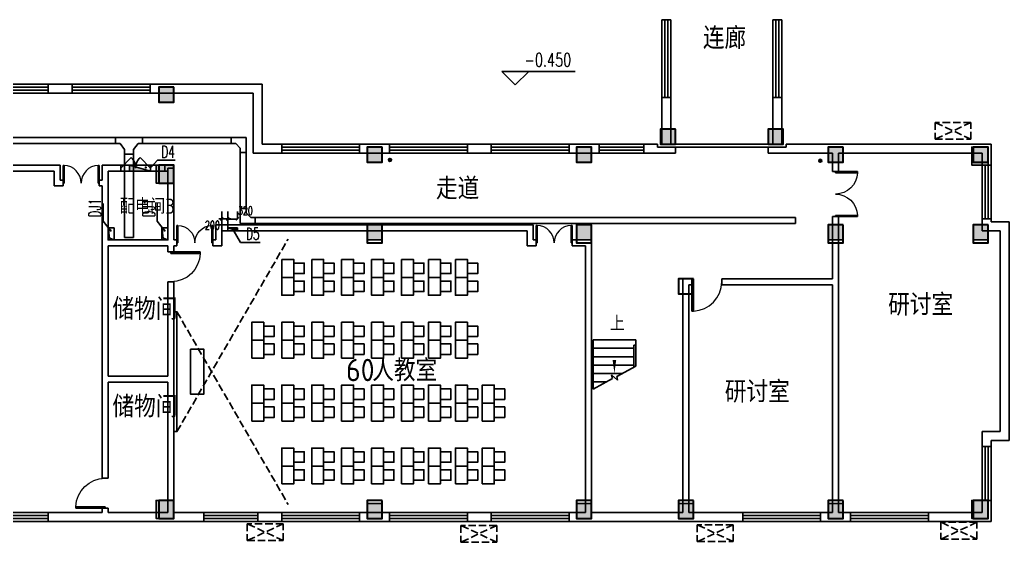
# Model space of a CAD drawing. Extents: x 0 to 302064749, y -59725395 to 1524223.
# Drawn here: x 215878226 to 219183226, y -9417765 to -7673307 of the extents above; entities that cross this region are included whole.
import ezdxf

# ---------------------------------------------------------------- set-up
doc = ezdxf.new("R2010")
doc.units = 0
doc.header["$LTSCALE"] = 1000
doc.linetypes.add('DASH', pattern=[0.35, 0.25, -0.1])
for name, color, linetype in [('0-底图', 7, 'Continuous'), ('CABLETRAY', 4, 'Continuous'), ('COLU', 7, 'Continuous'), ('COLU_HATCH', 251, 'Continuous'), ('DIM_ELEV', 3, 'Continuous'), ('DIM_SYMB', 3, 'Continuous'), ('DOOR_FIRE', 4, 'Continuous'), ('DOTLN', 2, 'DASH'), ('PUB_TEXT', 7, 'Continuous'), ('STAIR', 2, 'Continuous'), ('TEXT', 7, 'Continuous'), ('WALL', 2, 'Continuous'), ('WINDOW', 4, 'Continuous'), ('家具', 8, 'Continuous'), ('排水', 153, 'Continuous'), ('电洞建筑', 20, 'Continuous'), ('电洞结构', 31, 'Continuous'), ('看线', 30, 'Continuous'), ('空调外机', 211, 'Continuous')]:
    doc.layers.add(name, color=color, linetype=linetype)
doc.layers.add('砼柱', color=2, linetype='Continuous', lineweight=35)
doc.styles.add('_TCH_DIM', font='SIMPLEX', dxfattribs={"width": 0.8, "height": 5, "bigfont": 'HZTXT'})
doc.styles.add('_TEL_DIM', font='simplex.shx', dxfattribs={"width": 0.8, "height": 3.5, "bigfont": 'gbcbig.shx'})
doc.styles.add('A_DIM_T3', font='simplex.shx', dxfattribs={"width": 0.7, "bigfont": 'gbcbig.shx'})
doc.styles.get("Standard").update_dxf_attribs({"font": 'geniso.shx', "bigfont": 'hztxt.shx'})
doc.dimstyles.new('_TCH_ARCH&&100', dxfattribs={"dimtxt": 280, "dimasz": 100, "dimexe": 250, "dimexo": 300, "dimgap": 135, "dimtad": 1, "dimdec": 0, "dimzin": 0, "dimdsep": 46, "dimtxsty": 'A_DIM_T3', "dimblk": 'ARCHTICK', "dimcen": 0.09, "dimclrt": 7, "dimazin": 2, "dimtfac": 1, "dimtdec": 0, "dimtix": 1, "dimtmove": 2, "dimatfit": 3, "dimfxl": 150, "dimtolj": 1, "dimtzin": 0, "dimarcsym": 0})

# ---------------------------------------------------------------- blocks, each defined once
blk = doc.blocks.new('_ArchTick')
at = {"color": 0, "linetype": 'ByBlock', "const_width": 0.4}
blk.add_lwpolyline([(-0.5, -0.5), (0.5, 0.5)], dxfattribs=at)
blk = doc.blocks.new('*D993')
at = {"layer": 'Defpoints', "color": 0, "transparency": 16777216}
for p in [(2145150, -82935), (2144830, -83232), (2145150, -83232)]:
    blk.add_point(p, dxfattribs=at)
at = {"layer": '电洞建筑', "color": 0, "lineweight": -2, "transparency": 16777216}
for p, q in [((2144830, -82932), (2144830, -82685)), ((2144830, -82935), (2145150, -82935)), ((2145150, -82932), (2145150, -82685))]:
    blk.add_line(p, q, dxfattribs=at)
at = {"layer": '电洞建筑', "color": 0, "lineweight": -2, "transparency": 16777216, "xscale": 100, "yscale": 100, "zscale": 100, "rotation": 180}
blk.add_blockref('_ArchTick', (2144830, -82935), dxfattribs=at)
at = {"layer": '电洞建筑', "color": 0, "lineweight": -2, "transparency": 16777216, "xscale": 100, "yscale": 100, "zscale": 100}
blk.add_blockref('_ArchTick', (2145150, -82935), dxfattribs=at)
at = {"layer": '电洞建筑', "color": 7, "transparency": 16777216, "insert": (2145413, -82658), "char_height": 280, "attachment_point": 5, "style": 'A_DIM_T3'}
blk.add_mtext('\\A1;320', dxfattribs=at)
blk = doc.blocks.new('js')
at = {"layer": '家具', "linetype": 'DASH'}
for points in [[(569568, 805988), (573281, 812418)], [(569568, 809988), (573281, 803558)]]:
    blk.add_lwpolyline(points, dxfattribs=at)
at = {"layer": '家具'}
for points in [[(573068, 811738), (573068, 811138), (573468, 811138), (573468, 811738)], [(574068, 811738), (574068, 811138), (574468, 811138), (574468, 811738)], [(575068, 811738), (575068, 811138), (575468, 811138), (575468, 811738)], [(576068, 811738), (576068, 811138), (576468, 811138), (576468, 811738)], [(577068, 811738), (577068, 811138), (577468, 811138), (577468, 811738)], [(577968, 811738), (577968, 811138), (578368, 811138), (578368, 811738)], [(578868, 811738), (578868, 811138), (579268, 811138), (579268, 811738)], [(573468, 811613), (573468, 811263), (573818, 811263), (573818, 811613)], [(574468, 811613), (574468, 811263), (574818, 811263), (574818, 811613)], [(575468, 811613), (575468, 811263), (575818, 811263), (575818, 811613)], [(576468, 811613), (576468, 811263), (576818, 811263), (576818, 811613)], [(577468, 811613), (577468, 811263), (577818, 811263), (577818, 811613)], [(578368, 811613), (578368, 811263), (578718, 811263), (578718, 811613)], [(579268, 811613), (579268, 811263), (579618, 811263), (579618, 811613)], [(573068, 811138), (573068, 810538), (573468, 810538), (573468, 811138)], [(574068, 811138), (574068, 810538), (574468, 810538), (574468, 811138)], [(575068, 811138), (575068, 810538), (575468, 810538), (575468, 811138)], [(576068, 811138), (576068, 810538), (576468, 810538), (576468, 811138)], [(577068, 811138), (577068, 810538), (577468, 810538), (577468, 811138)], [(577968, 811138), (577968, 810538), (578368, 810538), (578368, 811138)], [(578868, 811138), (578868, 810538), (579268, 810538), (579268, 811138)], [(573468, 811013), (573468, 810663), (573818, 810663), (573818, 811013)], [(574468, 811013), (574468, 810663), (574818, 810663), (574818, 811013)], [(575468, 811013), (575468, 810663), (575818, 810663), (575818, 811013)], [(576468, 811013), (576468, 810663), (576818, 810663), (576818, 811013)], [(577468, 811013), (577468, 810663), (577818, 810663), (577818, 811013)], [(578368, 811013), (578368, 810663), (578718, 810663), (578718, 811013)], [(579268, 811013), (579268, 810663), (579618, 810663), (579618, 811013)], [(569468, 805988), (569468, 809988), (569568, 809988), (569568, 805988)], [(572068, 809038), (572068, 809638), (572468, 809638), (572468, 809038)], [(572468, 809163), (572468, 809513), (572818, 809513), (572818, 809163)], [(573068, 809038), (573068, 809638), (573468, 809638), (573468, 809038)], [(573468, 809163), (573468, 809513), (573818, 809513), (573818, 809163)], [(574068, 809038), (574068, 809638), (574468, 809638), (574468, 809038)], [(574468, 809163), (574468, 809513), (574818, 809513), (574818, 809163)], [(575068, 809038), (575068, 809638), (575468, 809638), (575468, 809038)], [(575468, 809163), (575468, 809513), (575818, 809513), (575818, 809163)], [(576068, 809038), (576068, 809638), (576468, 809638), (576468, 809038)], [(576468, 809163), (576468, 809513), (576818, 809513), (576818, 809163)], [(577068, 809038), (577068, 809638), (577468, 809638), (577468, 809038)], [(577468, 809163), (577468, 809513), (577818, 809513), (577818, 809163)], [(577968, 809038), (577968, 809638), (578368, 809638), (578368, 809038)], [(578368, 809163), (578368, 809513), (578718, 809513), (578718, 809163)], [(578868, 809038), (578868, 809638), (579268, 809638), (579268, 809038)], [(579268, 809163), (579268, 809513), (579618, 809513), (579618, 809163)], [(570018, 808738), (570468, 808738), (570468, 807238), (570018, 807238)], [(572068, 808438), (572068, 809038), (572468, 809038), (572468, 808438)], [(572468, 808563), (572468, 808913), (572818, 808913), (572818, 808563)], [(573068, 808438), (573068, 809038), (573468, 809038), (573468, 808438)], [(573468, 808563), (573468, 808913), (573818, 808913), (573818, 808563)], [(574068, 808438), (574068, 809038), (574468, 809038), (574468, 808438)], [(574468, 808563), (574468, 808913), (574818, 808913), (574818, 808563)], [(575068, 808438), (575068, 809038), (575468, 809038), (575468, 808438)], [(575468, 808563), (575468, 808913), (575818, 808913), (575818, 808563)], [(576068, 808438), (576068, 809038), (576468, 809038), (576468, 808438)], [(576468, 808563), (576468, 808913), (576818, 808913), (576818, 808563)], [(577068, 808438), (577068, 809038), (577468, 809038), (577468, 808438)], [(577468, 808563), (577468, 808913), (577818, 808913), (577818, 808563)], [(577968, 808438), (577968, 809038), (578368, 809038), (578368, 808438)], [(578368, 808563), (578368, 808913), (578718, 808913), (578718, 808563)], [(578868, 808438), (578868, 809038), (579268, 809038), (579268, 808438)], [(579268, 808563), (579268, 808913), (579618, 808913), (579618, 808563)], [(572068, 806938), (572068, 807538), (572468, 807538), (572468, 806938)], [(572468, 807063), (572468, 807413), (572818, 807413), (572818, 807063)], [(573068, 806938), (573068, 807538), (573468, 807538), (573468, 806938)], [(573468, 807063), (573468, 807413), (573818, 807413), (573818, 807063)], [(574068, 806938), (574068, 807538), (574468, 807538), (574468, 806938)], [(574468, 807063), (574468, 807413), (574818, 807413), (574818, 807063)], [(575068, 806938), (575068, 807538), (575468, 807538), (575468, 806938)], [(575468, 807063), (575468, 807413), (575818, 807413), (575818, 807063)], [(576068, 806938), (576068, 807538), (576468, 807538), (576468, 806938)], [(576468, 807063), (576468, 807413), (576818, 807413), (576818, 807063)], [(577068, 806938), (577068, 807538), (577468, 807538), (577468, 806938)], [(577468, 807063), (577468, 807413), (577818, 807413), (577818, 807063)], [(577968, 806938), (577968, 807538), (578368, 807538), (578368, 806938)], [(578368, 807063), (578368, 807413), (578718, 807413), (578718, 807063)], [(578868, 806938), (578868, 807538), (579268, 807538), (579268, 806938)], [(579268, 807063), (579268, 807413), (579618, 807413), (579618, 807063)], [(579768, 806938), (579768, 807538), (580168, 807538), (580168, 806938)], [(580168, 807063), (580168, 807413), (580518, 807413), (580518, 807063)], [(572068, 806338), (572068, 806938), (572468, 806938), (572468, 806338)], [(572468, 806463), (572468, 806813), (572818, 806813), (572818, 806463)], [(573068, 806338), (573068, 806938), (573468, 806938), (573468, 806338)], [(573468, 806463), (573468, 806813), (573818, 806813), (573818, 806463)], [(574068, 806338), (574068, 806938), (574468, 806938), (574468, 806338)], [(574468, 806463), (574468, 806813), (574818, 806813), (574818, 806463)], [(575068, 806338), (575068, 806938), (575468, 806938), (575468, 806338)], [(575468, 806463), (575468, 806813), (575818, 806813), (575818, 806463)], [(576068, 806338), (576068, 806938), (576468, 806938), (576468, 806338)], [(576468, 806463), (576468, 806813), (576818, 806813), (576818, 806463)], [(577068, 806338), (577068, 806938), (577468, 806938), (577468, 806338)], [(577468, 806463), (577468, 806813), (577818, 806813), (577818, 806463)], [(577968, 806338), (577968, 806938), (578368, 806938), (578368, 806338)], [(578368, 806463), (578368, 806813), (578718, 806813), (578718, 806463)], [(578868, 806338), (578868, 806938), (579268, 806938), (579268, 806338)], [(579268, 806463), (579268, 806813), (579618, 806813), (579618, 806463)], [(579768, 806338), (579768, 806938), (580168, 806938), (580168, 806338)], [(580168, 806463), (580168, 806813), (580518, 806813), (580518, 806463)], [(573068, 804838), (573068, 805438), (573468, 805438), (573468, 804838)], [(574068, 804838), (574068, 805438), (574468, 805438), (574468, 804838)], [(575068, 804838), (575068, 805438), (575468, 805438), (575468, 804838)], [(576068, 804838), (576068, 805438), (576468, 805438), (576468, 804838)], [(577068, 804838), (577068, 805438), (577468, 805438), (577468, 804838)], [(577968, 804838), (577968, 805438), (578368, 805438), (578368, 804838)], [(578868, 804838), (578868, 805438), (579268, 805438), (579268, 804838)], [(579768, 804838), (579768, 805438), (580168, 805438), (580168, 804838)], [(573468, 804963), (573468, 805313), (573818, 805313), (573818, 804963)], [(574468, 804963), (574468, 805313), (574818, 805313), (574818, 804963)], [(575468, 804963), (575468, 805313), (575818, 805313), (575818, 804963)], [(576468, 804963), (576468, 805313), (576818, 805313), (576818, 804963)], [(577468, 804963), (577468, 805313), (577818, 805313), (577818, 804963)], [(578368, 804963), (578368, 805313), (578718, 805313), (578718, 804963)], [(579268, 804963), (579268, 805313), (579618, 805313), (579618, 804963)], [(580168, 804963), (580168, 805313), (580518, 805313), (580518, 804963)], [(573068, 804238), (573068, 804838), (573468, 804838), (573468, 804238)], [(574068, 804238), (574068, 804838), (574468, 804838), (574468, 804238)], [(575068, 804238), (575068, 804838), (575468, 804838), (575468, 804238)], [(576068, 804238), (576068, 804838), (576468, 804838), (576468, 804238)], [(577068, 804238), (577068, 804838), (577468, 804838), (577468, 804238)], [(577968, 804238), (577968, 804838), (578368, 804838), (578368, 804238)], [(578868, 804238), (578868, 804838), (579268, 804838), (579268, 804238)], [(579768, 804238), (579768, 804838), (580168, 804838), (580168, 804238)], [(573468, 804363), (573468, 804713), (573818, 804713), (573818, 804363)], [(574468, 804363), (574468, 804713), (574818, 804713), (574818, 804363)], [(575468, 804363), (575468, 804713), (575818, 804713), (575818, 804363)], [(576468, 804363), (576468, 804713), (576818, 804713), (576818, 804363)], [(577468, 804363), (577468, 804713), (577818, 804713), (577818, 804363)], [(578368, 804363), (578368, 804713), (578718, 804713), (578718, 804363)], [(579268, 804363), (579268, 804713), (579618, 804713), (579618, 804363)], [(580168, 804363), (580168, 804713), (580518, 804713), (580518, 804363)]]:
    blk.add_lwpolyline(points, close=True, dxfattribs=at)
blk = doc.blocks.new('ng')
at = {"layer": '排水'}
for p, q in [((345991, 781358), (346091, 781358)), ((346041, 781408), (346041, 781308))]:
    blk.add_line(p, q, dxfattribs=at)
blk.add_circle((346041, 781358), 50, dxfattribs=at)
blk = doc.blocks.new('1111')
at = {"layer": 'COLU_HATCH'}
h = blk.add_hatch(color=256, dxfattribs=at)
h.dxf.hatch_style = 1
h.paths.add_polyline_path([(1180992, 1040091), (1180992, 1040591), (1180492, 1040591), (1180492, 1040091)])
h = blk.add_hatch(color=256, dxfattribs=at)
h.dxf.hatch_style = 1
h.paths.add_polyline_path([(1197742, 1038691), (1197742, 1039191), (1197242, 1039191), (1197242, 1038691)])
h = blk.add_hatch(color=256, dxfattribs=at)
h.dxf.hatch_style = 1
h.paths.add_polyline_path([(1201342, 1038691), (1201342, 1039191), (1200842, 1039191), (1200842, 1038691)])
h = blk.add_hatch(color=256, dxfattribs=at)
h.dxf.hatch_style = 1
h.paths.add_polyline_path([(1187942, 1038091), (1187942, 1038591), (1187442, 1038591), (1187442, 1038091)])
h = blk.add_hatch(color=256, dxfattribs=at)
h.dxf.hatch_style = 1
h.paths.add_polyline_path([(1194942, 1038091), (1194942, 1038591), (1194442, 1038591), (1194442, 1038091)])
h = blk.add_hatch(color=256, dxfattribs=at)
h.dxf.hatch_style = 1
h.paths.add_polyline_path([(1203342, 1038091), (1203342, 1038591), (1202842, 1038591), (1202842, 1038091)])
h = blk.add_hatch(color=256, dxfattribs=at)
h.dxf.hatch_style = 1
h.paths.add_polyline_path([(1208192, 1037991), (1208192, 1038591), (1207642, 1038591), (1207642, 1037991)])
h = blk.add_hatch(color=256, dxfattribs=at)
h.dxf.hatch_style = 1
h.paths.add_polyline_path([(1180992, 1037391), (1180992, 1037991), (1180392, 1037991), (1180392, 1037391)])
h = blk.add_hatch(color=256, dxfattribs=at)
h.dxf.hatch_style = 1
h.paths.add_polyline_path([(1187942, 1035491), (1187942, 1035991), (1187442, 1035991), (1187442, 1035491)])
h = blk.add_hatch(color=256, dxfattribs=at)
h.dxf.hatch_style = 1
h.paths.add_polyline_path([(1194942, 1035491), (1194942, 1035991), (1194442, 1035991), (1194442, 1035491)])
h = blk.add_hatch(color=256, dxfattribs=at)
h.dxf.hatch_style = 1
h.paths.add_polyline_path([(1203342, 1035491), (1203342, 1035991), (1202842, 1035991), (1202842, 1035491)])
h = blk.add_hatch(color=256, dxfattribs=at)
h.dxf.hatch_style = 1
h.paths.add_polyline_path([(1208192, 1035491), (1208192, 1035991), (1207692, 1035991), (1207692, 1035491)])
h = blk.add_hatch(color=256, dxfattribs=at)
h.dxf.hatch_style = 1
h.paths.add_polyline_path([(1180992, 1026191), (1180992, 1026791), (1180392, 1026791), (1180392, 1026191)])
h = blk.add_hatch(color=256, dxfattribs=at)
h.dxf.hatch_style = 1
h.paths.add_polyline_path([(1187942, 1026191), (1187942, 1026691), (1187442, 1026691), (1187442, 1026191)])
h = blk.add_hatch(color=256, dxfattribs=at)
h.dxf.hatch_style = 1
h.paths.add_polyline_path([(1194942, 1026191), (1194942, 1026691), (1194442, 1026691), (1194442, 1026191)])
h = blk.add_hatch(color=256, dxfattribs=at)
h.dxf.hatch_style = 1
h.paths.add_polyline_path([(1198342, 1026191), (1198342, 1026691), (1197842, 1026691), (1197842, 1026191)])
h = blk.add_hatch(color=256, dxfattribs=at)
h.dxf.hatch_style = 1
h.paths.add_polyline_path([(1203342, 1026191), (1203342, 1026691), (1202842, 1026691), (1202842, 1026191)])
h = blk.add_hatch(color=256, dxfattribs=at)
h.dxf.hatch_style = 1
h.paths.add_polyline_path([(1208192, 1026191), (1208192, 1026791), (1207642, 1026791), (1207642, 1026191)])
at = {"layer": 'COLU'}
for points in [[(1180992, 1040091), (1180992, 1040591), (1180492, 1040591), (1180492, 1040091)], [(1197742, 1038691), (1197742, 1039191), (1197242, 1039191), (1197242, 1038691)], [(1201342, 1038691), (1201342, 1039191), (1200842, 1039191), (1200842, 1038691)], [(1187942, 1038091), (1187942, 1038591), (1187442, 1038591), (1187442, 1038091)], [(1194942, 1038091), (1194942, 1038591), (1194442, 1038591), (1194442, 1038091)], [(1203342, 1038091), (1203342, 1038591), (1202842, 1038591), (1202842, 1038091)], [(1208192, 1037991), (1208192, 1038591), (1207642, 1038591), (1207642, 1037991)], [(1180992, 1037391), (1180992, 1037991), (1180392, 1037991), (1180392, 1037391)], [(1187942, 1035491), (1187942, 1035991), (1187442, 1035991), (1187442, 1035491)], [(1194942, 1035491), (1194942, 1035991), (1194442, 1035991), (1194442, 1035491)], [(1203342, 1035491), (1203342, 1035991), (1202842, 1035991), (1202842, 1035491)], [(1208192, 1035491), (1208192, 1035991), (1207692, 1035991), (1207692, 1035491)], [(1180992, 1026191), (1180992, 1026791), (1180392, 1026791), (1180392, 1026191)], [(1187942, 1026191), (1187942, 1026691), (1187442, 1026691), (1187442, 1026191)], [(1194942, 1026191), (1194942, 1026691), (1194442, 1026691), (1194442, 1026191)], [(1198342, 1026191), (1198342, 1026691), (1197842, 1026691), (1197842, 1026191)], [(1203342, 1026191), (1203342, 1026691), (1202842, 1026691), (1202842, 1026191)], [(1208192, 1026191), (1208192, 1026791), (1207642, 1026791), (1207642, 1026191)]]:
    blk.add_lwpolyline(points, close=True, dxfattribs=at)
blk = doc.blocks.new('rtyu')
at = {"layer": '砼柱', "lineweight": 35}
for points in [[(2903108, 656240), (2902608, 656240), (2902608, 655740), (2903108, 655740)], [(2903108, 656240), (2902608, 656240), (2902608, 655740), (2903108, 655740)], [(2919858, 654840), (2919358, 654840), (2919358, 654340), (2919858, 654340)], [(2919858, 654840), (2919358, 654840), (2919358, 654340), (2919858, 654340)], [(2923458, 654840), (2922958, 654840), (2922958, 654340), (2923458, 654340)], [(2923458, 654840), (2922958, 654840), (2922958, 654340), (2923458, 654340)], [(2910058, 654240), (2909558, 654240), (2909558, 653740), (2910058, 653740)], [(2910058, 654240), (2909558, 654240), (2909558, 653740), (2910058, 653740)], [(2917058, 654240), (2916558, 654240), (2916558, 653740), (2917058, 653740)], [(2917058, 654240), (2916558, 654240), (2916558, 653740), (2917058, 653740)], [(2925458, 654240), (2924958, 654240), (2924958, 653740), (2925458, 653740)], [(2925458, 654240), (2924958, 654240), (2924958, 653740), (2925458, 653740)], [(2930308, 654240), (2929808, 654240), (2929808, 653740), (2930308, 653740)], [(2930308, 654240), (2929808, 654240), (2929808, 653740), (2930308, 653740)], [(2903108, 653640), (2902608, 653640), (2902608, 653040), (2903108, 653040)], [(2903108, 653640), (2902608, 653640), (2902608, 653040), (2903108, 653040)], [(2910058, 651640), (2909558, 651640), (2909558, 651040), (2910058, 651040)], [(2910058, 651640), (2909558, 651640), (2909558, 651040), (2910058, 651040)], [(2917058, 651640), (2916558, 651640), (2916558, 651040), (2917058, 651040)], [(2917058, 651640), (2916558, 651640), (2916558, 651040), (2917058, 651040)], [(2925458, 651640), (2924958, 651640), (2924958, 651040), (2925458, 651040)], [(2925458, 651640), (2924958, 651640), (2924958, 651040), (2925458, 651040)], [(2930308, 651640), (2929808, 651640), (2929808, 651040), (2930308, 651040)], [(2930308, 651640), (2929808, 651640), (2929808, 651040), (2930308, 651040)], [(2920458, 649840), (2919958, 649840), (2919958, 649340), (2920458, 649340)], [(2903108, 642440), (2902608, 642440), (2902608, 641840), (2903108, 641840)], [(2903108, 642440), (2902608, 642440), (2902608, 641840), (2903108, 641840)], [(2910058, 642440), (2909558, 642440), (2909558, 641840), (2910058, 641840)], [(2910058, 642440), (2909558, 642440), (2909558, 641840), (2910058, 641840)], [(2917058, 642440), (2916558, 642440), (2916558, 641840), (2917058, 641840)], [(2917058, 642440), (2916558, 642440), (2916558, 641840), (2917058, 641840)], [(2920458, 642440), (2919958, 642440), (2919958, 641840), (2920458, 641840)], [(2925458, 642440), (2924958, 642440), (2924958, 641840), (2925458, 641840)], [(2925458, 642440), (2924958, 642440), (2924958, 641840), (2925458, 641840)], [(2930308, 642440), (2929808, 642440), (2929808, 641840), (2930308, 641840)], [(2930308, 642440), (2929808, 642440), (2929808, 641840), (2930308, 641840)]]:
    blk.add_lwpolyline(points, close=True, dxfattribs=at)
blk = doc.blocks.new('A$C6D717843')
at = {"layer": 'TEXT'}
blk.add_blockref('rtyu', (-2821208, -641940), dxfattribs=at)
blk = doc.blocks.new('$WINLIB2D$00000001')
at = {"color": 0}
for points in [[(-0.5, 0.5), (-0.5, -0.5)], [(-0.5, 0.5), (0.5, 0.5)], [(0.5, -0.5), (0.5, 0.5)], [(0.5, 0.167), (-0.5, 0.167)], [(0.5, -0.167), (-0.5, -0.167)], [(-0.5, -0.5), (0.5, -0.5)]]:
    blk.add_lwpolyline(points, dxfattribs=at)
blk = doc.blocks.new('$DorLib2D$00000001')
for p, q in [((0.45, 0.975), (0.5, 0.975)), ((0.45, 0), (0.45, 0.975)), ((0.5, 0), (0.5, 0.975)), ((0.5, 0), (0.45, 0))]:
    blk.add_line(p, q)
at = {"lineweight": 13}
blk.add_arc((0.475, 0), 0.975, 91.4693, 180, dxfattribs=at)
blk = doc.blocks.new('$DorLib2D$00000002')
for p, q in [((-0.5, 0), (-0.5, 0.4875)), ((-0.475, 0.4875), (-0.5, 0.4875)), ((-0.475, 0), (-0.475, 0.4875)), ((0.475, 0), (0.475, 0.4875)), ((0.475, 0.4875), (0.5, 0.4875)), ((0.5, 0), (0.5, 0.4875)), ((-0.5, 0), (-0.475, 0)), ((0.5, 0), (0.475, 0))]:
    blk.add_line(p, q)
at = {"lineweight": 13}
for centre, start, end in [((-0.4875, 0), 0, 88.53072), ((0.4875, 0), 91.46928, 180)]:
    blk.add_arc(centre, 0.4875, start, end, dxfattribs=at)
blk = doc.blocks.new('$DorLib2D$00000116')
at = {"color": 0}
for p, q in [((-0.5, 0), (-0.146, 0.354)), ((0.5, 0), (0.146, 0.354))]:
    blk.add_line(p, q, dxfattribs=at)
for centre, start, end in [((-0.5, 0), 0, 45), ((0.5, 0), 135, 180)]:
    blk.add_arc(centre, 0.5, start, end, dxfattribs=at)
blk = doc.blocks.new('gfhjghj')
at = {"layer": 'DIM_ELEV'}
for p, q in [((1157031.9, -47671.5), (1156581.9, -47221.5)), ((1156581.9, -47221.5), (1159032.9, -47221.5)), ((1157031.9, -47671.5), (1157481.9, -47221.5))]:
    blk.add_line(p, q, dxfattribs=at)
at = {"layer": 'DIM_SYMB'}
blk.add_lwpolyline([(1160345.2, -56049.9, 0, 0, 0), (1160345.2, -57309.9, 0, 120, 0), (1160345.2, -56859.9, 0, 0, 0)], format="xyseb", dxfattribs=at)
at = {"layer": 'DOOR_FIRE'}
for p, q in [((1143853, -50349.9), (1144853, -50349.9)), ((1143853, -50549.9), (1144853, -50549.9))]:
    blk.add_line(p, q, dxfattribs=at)
at = {"layer": 'STAIR'}
for p, q in [((1159632.7, -56189.9), (1159632.7, -57833.9)), ((1161057.7, -56189.9), (1159632.7, -56189.9)), ((1160997.7, -56469.9), (1159632.7, -56469.9)), ((1160997.7, -56359.9), (1160997.7, -57098.3)), ((1161057.7, -56359.9), (1160997.7, -56359.9)), ((1161057.7, -56189.9), (1161057.7, -56359.9)), ((1161057.7, -56359.9), (1161057.7, -57066)), ((1161057.7, -56359.9), (1161057.7, -57066)), ((1160997.7, -56749.9), (1159632.7, -56749.9)), ((1160997.7, -57029.9), (1159632.7, -57029.9)), ((1160424.3, -57407.3), (1161057.7, -57066)), ((1160605.1, -57309.9), (1159632.7, -57309.9)), ((1159632.7, -57833.9), (1160283.7, -57483.1)), ((1160283.7, -57483.1), (1160252.6, -57351.7)), ((1160252.6, -57351.7), (1160453.5, -57530.6)), ((1160453.5, -57530.6), (1160424.3, -57407.3)), ((1160085.4, -57589.9), (1159632.7, -57589.9))]:
    blk.add_line(p, q, dxfattribs=at)
at = {"layer": 'WALL'}
for p, q in [((1142232.7, -47649.9), (1141432.7, -47649.9)), ((1141432.7, -47649.9), (1141432.7, -47949.9)), ((1142232.7, -47949.9), (1142232.7, -47649.9)), ((1148582.7, -47649.9), (1144832.7, -47649.9)), ((1144832.7, -47649.9), (1144832.7, -47949.9)), ((1148582.7, -47649.9), (1148582.7, -49649.9)), ((1141432.7, -47949.9), (1142232.7, -47949.9)), ((1144832.7, -47949.9), (1148282.7, -47949.9)), ((1148282.7, -47949.9), (1148282.7, -49949.9)), ((1162232.7, -48099.9), (1161932.7, -48099.9)), ((1161932.7, -48099.9), (1161932.7, -49649.9)), ((1162232.7, -49649.9), (1162232.7, -48099.9)), ((1165932.7, -48099.9), (1165632.7, -48099.9)), ((1165632.7, -48099.9), (1165632.7, -49649.9)), ((1165932.7, -49649.9), (1165932.7, -48099.9)), ((1149232.7, -49649.9), (1148582.7, -49649.9)), ((1149232.7, -49949.9), (1149232.7, -49649.9)), ((1152832.7, -49649.9), (1151832.7, -49649.9)), ((1151832.7, -49649.9), (1151832.7, -49949.9)), ((1152832.7, -49949.9), (1152832.7, -49649.9)), ((1156232.7, -49649.9), (1155432.7, -49649.9)), ((1155432.7, -49649.9), (1155432.7, -49949.9)), ((1156232.7, -49949.9), (1156232.7, -49649.9)), ((1159832.7, -49649.9), (1158832.7, -49649.9)), ((1158832.7, -49649.9), (1158832.7, -49949.9)), ((1159832.7, -49949.9), (1159832.7, -49649.9)), ((1161782.7, -49649.9), (1161332.7, -49649.9)), ((1161332.7, -49649.9), (1161332.7, -49949.9)), ((1161782.7, -49749.9), (1161782.7, -49649.9)), ((1162382.7, -49749.9), (1161782.7, -49749.9)), ((1161932.7, -49649.9), (1162232.7, -49649.9)), ((1162382.7, -49949.9), (1162382.7, -49749.9)), ((1166082.7, -49749.9), (1165482.7, -49749.9)), ((1165482.7, -49949.9), (1165482.7, -49749.9)), ((1165632.7, -49649.9), (1165932.7, -49649.9)), ((1166082.7, -49749.9), (1166082.7, -49649.9)), ((1166082.7, -49649.9), (1167732.7, -49649.9)), ((1167732.7, -49649.9), (1172932.7, -49649.9)), ((1172932.7, -50349.9), (1172932.7, -49649.9)), ((1148282.7, -49949.9), (1149232.7, -49949.9)), ((1151832.7, -49949.9), (1152832.7, -49949.9)), ((1155432.7, -49949.9), (1156232.7, -49949.9)), ((1158832.7, -49949.9), (1159832.7, -49949.9)), ((1161332.7, -49949.9), (1161782.7, -49949.9)), ((1162382.7, -49949.9), (1161782.7, -49949.9)), ((1166082.7, -49949.9), (1165482.7, -49949.9)), ((1166082.7, -49949.9), (1167632.7, -49949.9)), ((1167632.7, -49949.9), (1167632.7, -50570.3)), ((1167832.7, -49949.9), (1172632.7, -49949.9)), ((1167832.7, -50570.3), (1167832.7, -49949.9)), ((1172632.7, -49949.9), (1172632.7, -50349.9)), ((1126532.7, -50349.9), (1141832.7, -50349.9)), ((1126732.7, -50549.9), (1141632.7, -50549.9)), ((1141632.7, -50549.9), (1141632.7, -51049.9)), ((1141832.7, -50349.9), (1141832.7, -50849.9)), ((1143232.7, -50349.9), (1143232.7, -50849.9)), ((1143853, -50349.9), (1143232.7, -50349.9)), ((1143432.7, -50549.9), (1143432.7, -50949.9)), ((1143432.7, -50549.9), (1143853, -50549.9)), ((1143853, -50549.9), (1143853, -50349.9)), ((1145332.7, -50349.9), (1144853, -50349.9)), ((1144853, -50349.9), (1144853, -50549.9)), ((1144853, -50549.9), (1145332.7, -50549.9)), ((1145332.7, -50549.9), (1145332.7, -50349.9)), ((1145432.7, -50449.9), (1145432.7, -52849.9)), ((1145632.7, -50449.9), (1145432.7, -50449.9)), ((1145632.7, -50449.9), (1145632.7, -52849.9)), ((1172632.7, -50349.9), (1172932.7, -50349.9)), ((1141932.7, -50849.9), (1141832.7, -50849.9)), ((1141932.7, -51049.9), (1141932.7, -50849.9)), ((1143232.7, -50849.9), (1143132.7, -50849.9)), ((1143132.7, -50849.9), (1143132.7, -51049.9)), ((1167632.7, -50570.3), (1167832.7, -50570.3)), ((1141632.7, -51049.9), (1141932.7, -51049.9)), ((1143132.7, -51049.9), (1143232.7, -51049.9)), ((1143232.7, -51049.9), (1143232.7, -52949.9)), ((1143432.7, -50949.9), (1143432.7, -52849.9)), ((1167832.7, -52070.3), (1167632.7, -52070.3)), ((1167632.7, -52070.3), (1167632.7, -54149.9)), ((1167832.7, -54249.9), (1167832.7, -52070.3)), ((1172932.7, -52149.9), (1172632.7, -52149.9)), ((1172632.7, -52149.9), (1172632.7, -52549.9)), ((1172932.7, -52249.9), (1172932.7, -52149.9)), ((1147032.7, -52349.9), (1157632.7, -52349.9)), ((1147032.7, -52349.9), (1147032.7, -52849.9)), ((1157632.7, -52349.9), (1157632.7, -52849.9)), ((1172932.7, -52249.9), (1173532.7, -52249.9)), ((1173532.7, -52249.9), (1173532.7, -59549.9)), ((1143432.7, -52849.9), (1145432.7, -52849.9)), ((1145732.7, -52849.9), (1145632.7, -52849.9)), ((1145732.7, -53049.9), (1145732.7, -52849.9)), ((1147032.7, -52849.9), (1146932.7, -52849.9)), ((1146932.7, -52849.9), (1146932.7, -53049.9)), ((1147232.7, -52549.9), (1157432.7, -52549.9)), ((1147232.7, -52549.9), (1147232.7, -53049.9)), ((1157432.7, -52549.9), (1157432.7, -53049.9)), ((1157732.7, -52849.9), (1157632.7, -52849.9)), ((1157732.7, -53049.9), (1157732.7, -52849.9)), ((1159582.7, -52849.9), (1158932.7, -52849.9)), ((1158932.7, -52849.9), (1158932.7, -53049.9)), ((1159582.7, -52849.9), (1159582.7, -61949.9)), ((1172632.7, -52549.9), (1173232.7, -52549.9)), ((1173232.7, -52549.9), (1173232.7, -59249.9)), ((1143232.7, -52949.9), (1143232.7, -57499.9)), ((1143432.7, -53049.9), (1145432.7, -53049.9)), ((1143432.7, -53049.9), (1143432.7, -57399.9)), ((1145432.7, -53049.9), (1145432.7, -53249.9)), ((1145632.7, -53249.9), (1145632.7, -53049.9)), ((1145632.7, -53049.9), (1145732.7, -53049.9)), ((1146932.7, -53049.9), (1147232.7, -53049.9)), ((1157432.7, -53049.9), (1157732.7, -53049.9)), ((1158932.7, -53049.9), (1159382.7, -53049.9)), ((1159382.7, -53049.9), (1159382.7, -61949.9)), ((1145432.7, -53249.9), (1145632.7, -53249.9)), ((1162632.7, -54149.9), (1162632.7, -61949.9)), ((1162932.7, -54149.9), (1162632.7, -54149.9)), ((1162932.7, -54349.9), (1162932.7, -54149.9)), ((1167632.7, -54149.9), (1163932.7, -54149.9)), ((1163932.7, -54149.9), (1163932.7, -54349.9)), ((1145632.7, -54249.9), (1145432.7, -54249.9)), ((1145432.7, -54249.9), (1145432.7, -57399.9)), ((1145632.7, -57499.9), (1145632.7, -54249.9)), ((1162832.7, -54349.9), (1162832.7, -61949.9)), ((1162832.7, -54349.9), (1162932.7, -54349.9)), ((1163932.7, -54349.9), (1167632.7, -54349.9)), ((1167632.7, -61949.9), (1167632.7, -54349.9)), ((1167832.7, -61949.9), (1167832.7, -54249.9)), ((1143232.7, -57499.9), (1143232.7, -60809.9)), ((1143432.7, -57399.9), (1145432.7, -57399.9)), ((1145632.7, -57499.9), (1145632.7, -61949.9)), ((1143432.7, -57599.9), (1145432.7, -57599.9)), ((1143432.7, -60809.9), (1143432.7, -57599.9)), ((1145432.7, -57599.9), (1145432.7, -61949.9)), ((1172632.7, -59249.9), (1173232.7, -59249.9)), ((1172632.7, -59249.9), (1172632.7, -59749.9)), ((1172632.7, -59749.9), (1172932.7, -59749.9)), ((1172932.7, -59549.9), (1173532.7, -59549.9)), ((1172932.7, -59749.9), (1172932.7, -59549.9)), ((1143232.7, -60809.9), (1143432.7, -60809.9)), ((1172932.7, -61549.9), (1172632.7, -61549.9)), ((1172632.7, -61549.9), (1172632.7, -61949.9)), ((1172932.7, -62249.9), (1172932.7, -61549.9)), ((1143232.7, -61949.9), (1141432.7, -61949.9)), ((1141432.7, -61949.9), (1141432.7, -62249.9)), ((1143432.7, -61809.9), (1143232.7, -61809.9)), ((1143232.7, -61809.9), (1143232.7, -61949.9)), ((1143432.7, -61949.9), (1143432.7, -61809.9)), ((1143432.7, -61949.9), (1145432.7, -61949.9)), ((1146632.7, -61949.9), (1145632.7, -61949.9)), ((1146632.7, -62249.9), (1146632.7, -61949.9)), ((1149232.7, -61949.9), (1148432.7, -61949.9)), ((1148432.7, -61949.9), (1148432.7, -62249.9)), ((1149232.7, -62249.9), (1149232.7, -61949.9)), ((1152832.7, -61949.9), (1151832.7, -61949.9)), ((1151832.7, -61949.9), (1151832.7, -62249.9)), ((1152832.7, -62249.9), (1152832.7, -61949.9)), ((1156232.7, -61949.9), (1155432.7, -61949.9)), ((1155432.7, -61949.9), (1155432.7, -62249.9)), ((1156232.7, -62249.9), (1156232.7, -61949.9)), ((1159382.7, -61949.9), (1158832.7, -61949.9)), ((1158832.7, -61949.9), (1158832.7, -62249.9)), ((1159582.7, -61949.9), (1162632.7, -61949.9)), ((1164632.7, -61949.9), (1162832.7, -61949.9)), ((1164632.7, -62249.9), (1164632.7, -61949.9)), ((1167632.7, -61949.9), (1167232.7, -61949.9)), ((1167232.7, -61949.9), (1167232.7, -62249.9)), ((1168232.7, -61949.9), (1167832.7, -61949.9)), ((1168232.7, -62249.9), (1168232.7, -61949.9)), ((1172632.7, -61949.9), (1170832.7, -61949.9)), ((1170832.7, -61949.9), (1170832.7, -62249.9)), ((1141432.7, -62249.9), (1143332.7, -62249.9)), ((1143332.7, -62249.9), (1145532.7, -62249.9)), ((1145532.7, -62249.9), (1146632.7, -62249.9)), ((1148432.7, -62249.9), (1149232.7, -62249.9)), ((1151832.7, -62249.9), (1152832.7, -62249.9)), ((1155432.7, -62249.9), (1156232.7, -62249.9)), ((1158832.7, -62249.9), (1159482.7, -62249.9)), ((1159482.7, -62249.9), (1162732.7, -62249.9)), ((1162732.7, -62249.9), (1164632.7, -62249.9)), ((1167232.7, -62249.9), (1167732.7, -62249.9)), ((1167732.7, -62249.9), (1168232.7, -62249.9)), ((1170832.7, -62249.9), (1172932.7, -62249.9))]:
    blk.add_line(p, q, dxfattribs=at)
at = {"layer": '看线'}
for p, q in [((1162382.7, -49649.9), (1165482.7, -49649.9)), ((1162382.7, -49749.9), (1165482.7, -49749.9))]:
    blk.add_line(p, q, dxfattribs=at)
at = {"layer": '空调外机', "linetype": 'DASH'}
for p, q in [((1172255.7, -48927.6), (1171055.7, -49490.1)), ((1172255.7, -49490.1), (1171055.7, -48927.6)), ((1149282.5, -62328.4), (1148082.5, -62890.9)), ((1149282.5, -62890.9), (1148082.5, -62328.4)), ((1156416.7, -62382), (1155216.7, -62944.5)), ((1156416.7, -62944.5), (1155216.7, -62382)), ((1164311.9, -62363.7), (1163111.9, -62926.2)), ((1164311.9, -62926.2), (1163111.9, -62363.7)), ((1172453.7, -62279.9), (1171253.7, -62842.4)), ((1172453.7, -62842.4), (1171253.7, -62279.9))]:
    blk.add_line(p, q, dxfattribs=at)
for points in [[(1172255.7, -48927.6), (1171055.7, -48927.6), (1171055.7, -49490.1), (1172255.7, -49490.1)], [(1149282.5, -62328.4), (1148082.5, -62328.4), (1148082.5, -62890.9), (1149282.5, -62890.9)], [(1156416.7, -62382), (1155216.7, -62382), (1155216.7, -62944.5), (1156416.7, -62944.5)], [(1164311.9, -62363.7), (1163111.9, -62363.7), (1163111.9, -62926.2), (1164311.9, -62926.2)], [(1172453.7, -62279.9), (1171253.7, -62279.9), (1171253.7, -62842.4), (1172453.7, -62842.4)]]:
    blk.add_lwpolyline(points, close=True, dxfattribs=at)
for name, p in [('A$C6D717843', (1063732.7, -62049.9)), ('1111', (-35359.3, -1088341))]:
    blk.add_blockref(name, p)
at = {"layer": 'DOOR_FIRE', "yscale": 1000, "zscale": 200}
for name, p, xscale, rotation in [('$DorLib2D$00000116', (1144353, -50449.9), 1000, 1.527120908666336e-08), ('$DorLib2D$00000001', (1145532.7, -53749.9), -1000, 269.9999998993063), ('$DorLib2D$00000001', (1143332.7, -61309.9), -1000, 90)]:
    blk.add_blockref(name, p, dxfattribs=dict(at, xscale=xscale, rotation=rotation))
at = {"layer": 'WINDOW'}
for name, p, xscale, yscale, zscale, rotation in [('$WINLIB2D$00000001', (1162082.7, -46799.9), 2600, 300, 300, 270), ('$WINLIB2D$00000001', (1165782.7, -46799.9), -2600, 300, 300, 90), ('$WINLIB2D$00000001', (1140132.7, -47799.9), -2600, 300, 300, 179.9999999268113), ('$WINLIB2D$00000001', (1143532.7, -47799.9), -2600, 300, 300, 179.9999999268113), ('$WINLIB2D$00000001', (1150532.7, -49799.9), -2600, 300, 300, 180), ('$WINLIB2D$00000001', (1154132.7, -49799.9), -2600, 300, 300, 180), ('$WINLIB2D$00000001', (1157532.7, -49799.9), -2600, 300, 300, 180), ('$WINLIB2D$00000001', (1160582.7, -49799.9), -1500, 300, 300, 180), ('$DorLib2D$00000002', (1142532.7, -50949.9), 1200, 1200, 200, 359.9999999822116), ('$WINLIB2D$00000001', (1172782.7, -51249.9), -1800, 300.0000000000001, 300, 90), ('$DorLib2D$00000002', (1167732.7, -51320.3), -1500, 1500, 200, 269.9999998990767), ('$DorLib2D$00000002', (1146332.7, -52949.9), -1200, 1200, 200, 1.778417413333955e-08), ('$DorLib2D$00000002', (1158332.7, -52949.9), 1200, 1200, 200, 359.9999999822147), ('$DorLib2D$00000001', (1163432.7, -54249.9), 1000, 1000, 200, 180.0000000157281), ('$WINLIB2D$00000001', (1172782.7, -60649.9), -1800, 300, 300, 89.99999956574395), ('$WINLIB2D$00000001', (1140132.7, -62099.9), 2600, 300, 300, 1.598411722404889e-08), ('$WINLIB2D$00000001', (1147532.7, -62099.9), -1800, 300, 300, 1.572853847164879e-08), ('$WINLIB2D$00000001', (1150532.7, -62099.9), 2600, 300, 300, 1.572853841708163e-08), ('$WINLIB2D$00000001', (1154132.7, -62099.9), 2600, 300, 300, 1.572853841708163e-08), ('$WINLIB2D$00000001', (1157532.7, -62099.9), 2600, 300, 300, 1.572853841708163e-08), ('$WINLIB2D$00000001', (1165932.7, -62099.9), 2600, 300, 300, 1.572811138936164e-08), ('$WINLIB2D$00000001', (1169532.7, -62099.9), -2600, 300, 300, 1.572813879135992e-08)]:
    blk.add_blockref(name, p, dxfattribs=dict(at, xscale=xscale, yscale=yscale, zscale=zscale, rotation=rotation))
at = {"layer": '家具'}
blk.add_blockref('js', (576164.6, -865238.3), dxfattribs=at)
at = {"layer": '排水'}
for p in [(806806.8, -831537.8), (821181.9, -831564.1)]:
    blk.add_blockref('ng', p, dxfattribs=at)
at = {"layer": 'PUB_TEXT'}
for s, height, p in [('连廊', 723.4, (1163299.9, -46475.3)), ('走道', 723.4, (1154384.3, -51499)), ('配电间3', 506.38, (1143824.6, -51979.4)), ('储物间', 723.4, (1143578, -55520.1)), ('研讨室', 723.4, (1169489.8, -55377)), ('60', 750, (1151382.9, -57569.6)), ('人教室', 723.4, (1152257.9, -57569.6)), ('研讨室', 723.4, (1164031.6, -58286.5)), ('储物间', 723.4, (1143578, -58779.2))]:
    blk.add_text(s, height=height, dxfattribs=at).set_placement(p)
at = {"layer": 'PUB_TEXT', "style": '_TCH_DIM', "width": 0.705882}
blk.add_text('-0.450', height=446.25, dxfattribs=at).set_placement((1157337.9, -47064))
at = {"layer": 'PUB_TEXT', "style": '_TCH_DIM'}
blk.add_text('上', height=506.4, dxfattribs=at).set_placement((1160188.9, -55892.4))
blk = doc.blocks.new('*D1100')
at = {"layer": 'Defpoints', "color": 0, "transparency": 16777216}
for p in [(2144830, -82932), (2144630, -83632), (2144830, -83632)]:
    blk.add_point(p, dxfattribs=at)
at = {"layer": '电洞建筑', "color": 0, "lineweight": -2, "transparency": 16777216}
for p, q in [((2144630, -82932), (2144530, -82932)), ((2144630, -83332), (2144630, -82682)), ((2144630, -82932), (2144830, -82932)), ((2144830, -83332), (2144830, -82682)), ((2144830, -82932), (2144930, -82932))]:
    blk.add_line(p, q, dxfattribs=at)
at = {"layer": '电洞建筑', "color": 0, "lineweight": -2, "transparency": 16777216, "xscale": 100, "yscale": 100, "zscale": 100}
blk.add_blockref('_ArchTick', (2144630, -82932), dxfattribs=at)
at = {"layer": '电洞建筑', "color": 0, "lineweight": -2, "transparency": 16777216, "xscale": 100, "yscale": 100, "zscale": 100, "rotation": 180}
blk.add_blockref('_ArchTick', (2144830, -82932), dxfattribs=at)
at = {"layer": '电洞建筑', "color": 7, "transparency": 16777216, "insert": (2144314, -83140), "char_height": 280, "attachment_point": 5, "style": 'A_DIM_T3'}
blk.add_mtext('\\A1;200', dxfattribs=at)
blk = doc.blocks.new('1#教学楼-电提建筑结构')
at = {"layer": '电洞建筑', "ltscale": 2000}
h = blk.add_hatch(color=256, dxfattribs=at)
h.dxf.hatch_style = 1
h.paths.add_polyline_path([(2142249.8, -81331.9), (2141549.8, -81131.4), (2141549.8, -81331.9)])
at = {"layer": '电洞建筑', "linetype": 'ByBlock'}
h = blk.add_hatch(dxfattribs=at)
h.set_pattern_fill('ANSI31', color=256, scale=100, angle=449.99971, style=0)
h.set_pattern_definition([(134.9997147, (1904576.145, -445070.886), (-8.83887878, -8.83879075), [])])
h.paths.add_polyline_path([(2144829.5, -83231.9), (2145149.5, -83331.9), (2145149.5, -83231.9)])
at = {"layer": 'CABLETRAY'}
for p, q in [((2090028.2, -80216.9), (2141081.3, -80216.9)), ((2141081.3, -80216.9), (2141981.3, -80216.9)), ((2141081.3, -80416.9), (2141081.3, -80216.9)), ((2141081.3, -80216.9), (2141081.3, -80416.9)), ((2141981.3, -80416.9), (2141981.3, -80216.9)), ((2141981.3, -80216.9), (2144941.7, -80216.9)), ((2141981.3, -80216.9), (2141981.3, -80416.9)), ((2145441.7, -80216.9), (2144941.7, -80216.9)), ((2144941.7, -80216.9), (2144941.7, -80416.9)), ((2144941.7, -80216.9), (2144941.7, -80416.9)), ((2145441.7, -80716.9), (2145441.7, -80216.9)), ((2141081.3, -80416.9), (2090028.2, -80416.9)), ((2141231.3, -80416.9), (2141081.3, -80416.9)), ((2141381.3, -80616.9), (2141231.3, -80416.9)), ((2141381.3, -80766.9), (2141381.3, -80616.9)), ((2141831.3, -80416.9), (2141681.3, -80616.9)), ((2141681.3, -80616.9), (2141681.3, -80766.9)), ((2141981.3, -80416.9), (2141831.3, -80416.9)), ((2144941.7, -80416.9), (2141981.3, -80416.9)), ((2144941.7, -80416.9), (2145091.7, -80416.9)), ((2145091.7, -80416.9), (2145241.7, -80566.9)), ((2145241.7, -80566.9), (2145241.7, -80716.9)), ((2141681.3, -80766.9), (2141381.3, -80766.9)), ((2141381.3, -83549.8), (2141381.3, -80766.9)), ((2141381.3, -80766.9), (2141681.3, -80766.9)), ((2141681.3, -80766.9), (2141681.3, -83549.8)), ((2145241.7, -80716.9), (2145441.7, -80716.9)), ((2145241.7, -82582.2), (2145241.7, -80716.9)), ((2145241.7, -80716.9), (2145441.7, -80716.9)), ((2145441.7, -80716.9), (2145441.7, -82582.2)), ((2145441.7, -82582.2), (2145241.7, -82582.2)), ((2145241.7, -83082.2), (2145241.7, -82582.2)), ((2145241.7, -82582.2), (2145441.7, -82582.2)), ((2145441.7, -82582.2), (2145441.7, -82732.2)), ((2145441.7, -82732.2), (2145591.7, -82882.2)), ((2145591.7, -82882.2), (2145741.7, -82882.2)), ((2145741.7, -83082.2), (2145741.7, -82882.2)), ((2145741.7, -82882.2), (2163789.7, -82882.2)), ((2145741.7, -82882.2), (2145741.7, -83082.2)), ((2163789.7, -82882.2), (2163789.7, -83082.2)), ((2145741.7, -83082.2), (2145241.7, -83082.2)), ((2163789.7, -83082.2), (2145741.7, -83082.2)), ((2141681.3, -83549.8), (2141381.3, -83549.8))]:
    blk.add_line(p, q, dxfattribs=at)
at = {"layer": 'DOTLN', "linetype": 'DASH'}
blk.add_lwpolyline([(2140829.5, -83631.9), (2142829.5, -83631.9), (2142829.5, -81331.9), (2140829.5, -81331.9)], close=True, dxfattribs=at)
at = {"layer": '电洞建筑'}
for p, q in [((2142261.6, -81214), (2142478.7, -80970.1)), ((2145256.8, -83719.4, 0), (2145009.9, -83298.6, 0)), ((2145912, -83719.4, 0), (2145256.8, -83719.4, 0))]:
    blk.add_line(p, q, dxfattribs=at)
at = {"layer": '电洞建筑', "linetype": 'ByBlock'}
for p, q in [((2142478.7, -80970.1), (2143069.2, -80970.1)), ((2145149.5, -83331.9), (2144829.5, -83231.9))]:
    blk.add_line(p, q, dxfattribs=at)
at = {"layer": '电洞建筑', "ltscale": 2000}
blk.add_line((2142249.8, -81331.9), (2141549.8, -81131.4), dxfattribs=at)
blk.add_lwpolyline([(2142249.8, -81331.9), (2142249.8, -81131.4), (2141549.8, -81131.4), (2141549.8, -81331.9)], close=True, dxfattribs=at)
at = {"layer": '电洞建筑', "linetype": 'ByBlock', "const_width": 40}
blk.add_lwpolyline([(2142098.9, -81228.8, 1), (2142072, -81199.2, 1)], format="xyb", close=True, dxfattribs=at)
at = {"layer": '电洞建筑'}
blk.add_lwpolyline([(2145149.5, -83331.9), (2144829.5, -83331.9), (2144829.5, -83231.9), (2145149.5, -83231.9)], close=True, dxfattribs=at)
at = {"layer": '电洞建筑', "linetype": 'ByBlock', "const_width": 40, "elevation": 0}
blk.add_lwpolyline([(2145014.6, -83267.9, 1), (2144984.9, -83294.8, 1)], format="xyb", close=True, dxfattribs=at)
at = {"layer": '电洞结构', "linetype": 'ByBlock'}
for p, q in [((2140667.6, -83003.1), (2140667.6, -82412.6)), ((2142467.6, -83003.1), (2142467.6, -82412.6))]:
    blk.add_line(p, q, dxfattribs=at)
at = {"layer": '电洞结构'}
for p, q in [((2140911.6, -83320.2), (2140667.6, -83003.1)), ((2142711.6, -83320.2), (2142467.6, -83003.1))]:
    blk.add_line(p, q, dxfattribs=at)
at = {"layer": '电洞结构', "ltscale": 2000}
for p, q in [((2140872.4, -83576.1), (2140827.7, -83232.4)), ((2142672.4, -83576.1), (2142627.7, -83232.4)), ((2141029.5, -83631.9), (2140872.4, -83576.1)), ((2142829.5, -83631.9), (2142672.4, -83576.1))]:
    blk.add_line(p, q, dxfattribs=at)
for points in [[(2141029.5, -83232.4), (2140829.5, -83232.4), (2140829.5, -83631.9), (2141029.5, -83631.9)], [(2142829.5, -83232.4), (2142629.5, -83232.4), (2142629.5, -83631.9), (2142829.5, -83631.9)]]:
    blk.add_lwpolyline(points, close=True, dxfattribs=at)
at = {"layer": '电洞结构', "linetype": 'ByBlock', "const_width": 40}
for points in [[(2140926.4, -83306.8, 1), (2140896.7, -83333.6, 1)], [(2142726.4, -83306.8, 1), (2142696.7, -83333.6, 1)]]:
    blk.add_lwpolyline(points, format="xyb", close=True, dxfattribs=at)
at = {"layer": '0-底图'}
blk.add_blockref('gfhjghj', (997396.8, -30782), dxfattribs=at)
at = {"layer": '电洞建筑', "linetype": 'ByBlock', "style": '_TEL_DIM', "width": 0.64}
blk.add_text('D4', height=400, dxfattribs=at).set_placement((2142604.6, -80890.1))
at = {"layer": '电洞建筑', "style": '_TEL_DIM', "width": 0.64}
blk.add_text('D5', height=400, dxfattribs=at).set_placement((2145436.7, -83627.3, 0))
at = {"layer": '电洞结构', "linetype": 'ByBlock', "style": '_TEL_DIM', "width": 0.64}
for p in [(2140587.6, -82877.2), (2142387.6, -82877.2)]:
    blk.add_text('DJ1', height=400, rotation=90, dxfattribs=at).set_placement(p)
at = {"layer": '电洞建筑'}
for base, p1, p2, picture, middle, dimtype in [((2145149.6, -82934.8), (2144829.6, -83231.9), (2145149.6, -83231.9), '*D993', (2145413, -82658.3), 129), ((2144829.5, -82931.9), (2144629.5, -83631.9), (2144829.5, -83631.9), '*D1100', (2144313.5, -83140.2), 161)]:
    dim = blk.add_linear_dim(base=base, p1=p1, p2=p2, angle=0, dimstyle='_TCH_ARCH&&100', dxfattribs=at)
    dim.commit()
    dim.dimension.update_dxf_attribs({"geometry": picture, "text_midpoint": middle, "dimtype": dimtype})

msp = doc.modelspace()

# ---------------------------------------------------------------- block references
at = {"xscale": 100, "yscale": 100, "zscale": 100}
msp.add_blockref('1#教学楼-电提建筑结构', (2090275, -45113), dxfattribs=at)

doc.saveas('drawing.dxf')
